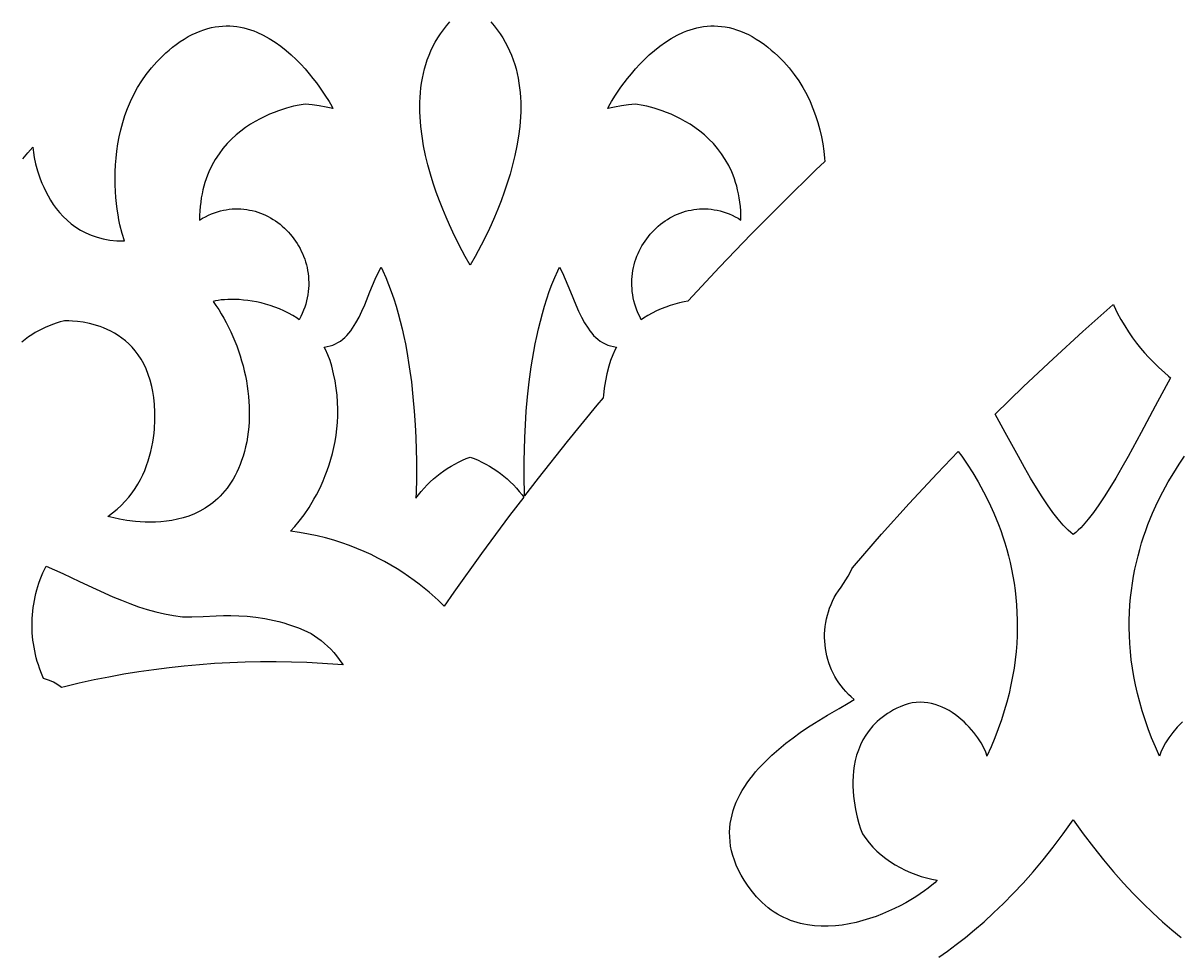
# Model space of a CAD drawing. Extents: x -350 to 350, y -780 to 780.
# Drawn here: x -184 to -106.8, y 515.5 to 577.4 of the extents above; entities that cross this region are included whole.
import ezdxf

# ---------------------------------------------------------------- set-up
doc = ezdxf.new("R2010")
doc.units = 0
doc.layers.add('LAYER_1', color=18, linetype='CONTINUOUS')

msp = doc.modelspace()

# ---------------------------------------------------------------- linework, layer by layer
at = {"layer": 'LAYER_1'}
for points in [[(-152.838, 577.508), (-152.614, 577.248), (-152.404, 576.982), (-152.21, 576.71), (-152.03, 576.433), (-151.865, 576.151), (-151.713, 575.865), (-151.575, 575.573), (-151.449, 575.278), (-151.337, 574.978), (-151.237, 574.675), (-151.149, 574.369), (-151.072, 574.059), (-151.007, 573.747), (-150.953, 573.432), (-150.91, 573.115), (-150.877, 572.796), (-150.853, 572.476), (-150.84, 572.154), (-150.835, 571.831), (-150.84, 571.507), (-150.853, 571.183), (-150.903, 570.534), (-150.984, 569.886), (-151.091, 569.242), (-151.223, 568.603), (-151.376, 567.973), (-151.548, 567.353), (-151.735, 566.746), (-151.936, 566.154), (-152.147, 565.58), (-152.365, 565.024), (-152.588, 564.491), (-152.813, 563.981), (-153.037, 563.498), (-153.47, 562.62), (-153.865, 561.874), (-154.201, 561.279), (-154.536, 561.874), (-154.932, 562.62), (-155.365, 563.498), (-155.589, 563.981), (-155.813, 564.491), (-156.036, 565.024), (-156.255, 565.58), (-156.466, 566.154), (-156.666, 566.746), (-156.854, 567.353), (-157.026, 567.973), (-157.179, 568.603), (-157.31, 569.242), (-157.418, 569.886), (-157.498, 570.534), (-157.548, 571.183), (-157.561, 571.507), (-157.566, 571.831), (-157.562, 572.154), (-157.548, 572.476), (-157.525, 572.796), (-157.492, 573.115), (-157.448, 573.432), (-157.394, 573.747), (-157.329, 574.059), (-157.253, 574.369), (-157.165, 574.675), (-157.065, 574.978), (-156.952, 575.278), (-156.827, 575.573), (-156.689, 575.865), (-156.537, 576.151), (-156.371, 576.433), (-156.191, 576.71), (-155.997, 576.982), (-155.788, 577.248), (-155.563, 577.508)], [(-184.031, 568.383), (-183.713, 568.77), (-183.377, 569.156), (-183.337, 568.801), (-183.278, 568.466), (-183.185, 568.05), (-183.053, 567.569), (-182.875, 567.04), (-182.767, 566.763), (-182.646, 566.48), (-182.51, 566.195), (-182.358, 565.908), (-182.191, 565.622), (-182.007, 565.339), (-181.806, 565.061), (-181.587, 564.791), (-181.349, 564.531), (-181.091, 564.282), (-180.813, 564.046), (-180.513, 563.827), (-180.192, 563.626), (-179.848, 563.445), (-179.481, 563.287), (-179.089, 563.152), (-178.673, 563.045), (-178.231, 562.967), (-177.762, 562.919), (-177.518, 562.908), (-177.267, 562.905), (-177.418, 563.395), (-177.562, 563.983), (-177.629, 564.309), (-177.69, 564.655), (-177.745, 565.019), (-177.793, 565.401), (-177.832, 565.798), (-177.861, 566.209), (-177.879, 566.634), (-177.886, 567.069), (-177.88, 567.515), (-177.859, 567.969), (-177.823, 568.43), (-177.771, 568.897), (-177.702, 569.368), (-177.614, 569.842), (-177.506, 570.318), (-177.378, 570.794), (-177.228, 571.268), (-177.054, 571.74), (-176.857, 572.208), (-176.634, 572.67), (-176.385, 573.125), (-176.109, 573.572), (-175.804, 574.009), (-175.469, 574.435), (-175.104, 574.848), (-174.707, 575.248), (-174.496, 575.441), (-174.276, 575.631), (-174.049, 575.817), (-173.812, 575.998), (-173.542, 576.191), (-173.274, 576.365), (-173.008, 576.523), (-172.744, 576.663), (-172.482, 576.787), (-172.222, 576.894), (-171.965, 576.987), (-171.709, 577.064), (-171.457, 577.126), (-171.207, 577.175), (-170.959, 577.209), (-170.714, 577.231), (-170.472, 577.24), (-170.232, 577.236), (-169.996, 577.221), (-169.762, 577.195), (-169.531, 577.157), (-169.304, 577.109), (-169.079, 577.052), (-168.858, 576.984), (-168.64, 576.908), (-168.425, 576.824), (-168.006, 576.63), (-167.601, 576.408), (-167.211, 576.162), (-166.836, 575.894), (-166.477, 575.609), (-166.135, 575.31), (-165.81, 575.002), (-165.502, 574.687), (-165.212, 574.37), (-164.942, 574.054), (-164.69, 573.743), (-164.459, 573.441), (-164.248, 573.151), (-163.889, 572.624), (-163.619, 572.191), (-163.442, 571.884), (-163.363, 571.73), (-163.819, 571.832), (-164.279, 571.921), (-164.741, 571.986), (-164.973, 572.005), (-165.205, 572.014), (-165.341, 572.002), (-165.607, 571.959), (-165.984, 571.88), (-166.452, 571.756), (-166.994, 571.582), (-167.286, 571.473), (-167.588, 571.349), (-167.9, 571.208), (-168.217, 571.051), (-168.539, 570.875), (-168.862, 570.681), (-169.183, 570.467), (-169.501, 570.232), (-169.814, 569.976), (-170.118, 569.697), (-170.411, 569.396), (-170.692, 569.07), (-170.957, 568.719), (-171.204, 568.342), (-171.431, 567.939), (-171.635, 567.508), (-171.728, 567.282), (-171.815, 567.048), (-171.894, 566.808), (-171.966, 566.559), (-172.031, 566.304), (-172.088, 566.041), (-172.138, 565.769), (-172.178, 565.491), (-172.21, 565.204), (-172.233, 564.909), (-172.247, 564.605), (-172.251, 564.294), (-172.055, 564.413), (-171.857, 564.521), (-171.659, 564.618), (-171.461, 564.705), (-171.262, 564.782), (-171.063, 564.848), (-170.864, 564.905), (-170.666, 564.952), (-170.468, 564.989), (-170.27, 565.017), (-170.074, 565.036), (-169.878, 565.046), (-169.684, 565.047), (-169.491, 565.04), (-169.3, 565.024), (-169.11, 564.999), (-168.923, 564.967), (-168.737, 564.927), (-168.554, 564.879), (-168.373, 564.823), (-168.195, 564.76), (-168.02, 564.69), (-167.847, 564.613), (-167.678, 564.529), (-167.513, 564.439), (-167.35, 564.342), (-167.192, 564.238), (-167.037, 564.129), (-166.887, 564.014), (-166.741, 563.893), (-166.599, 563.766), (-166.462, 563.634), (-166.33, 563.497), (-166.202, 563.354), (-166.08, 563.207), (-165.963, 563.056), (-165.852, 562.9), (-165.747, 562.739), (-165.647, 562.574), (-165.554, 562.406), (-165.467, 562.234), (-165.386, 562.058), (-165.312, 561.879), (-165.244, 561.696), (-165.184, 561.511), (-165.131, 561.322), (-165.085, 561.132), (-165.047, 560.938), (-165.016, 560.742), (-164.994, 560.544), (-164.979, 560.345), (-164.973, 560.143), (-164.975, 559.94), (-164.986, 559.735), (-165.005, 559.53), (-165.034, 559.323), (-165.071, 559.115), (-165.119, 558.907), (-165.175, 558.698), (-165.241, 558.489), (-165.317, 558.28), (-165.404, 558.071), (-165.5, 557.862), (-165.607, 557.653), (-165.746, 557.751), (-166.033, 557.932), (-166.327, 558.096), (-166.626, 558.244), (-166.929, 558.377), (-167.234, 558.496), (-167.541, 558.601), (-167.847, 558.693), (-168.152, 558.771), (-168.454, 558.838), (-168.752, 558.892), (-169.044, 558.935), (-169.329, 558.968), (-169.606, 558.991), (-169.872, 559.004), (-170.127, 559.007), (-170.37, 559.003), (-170.599, 558.99), (-170.812, 558.97), (-171.008, 558.944), (-171.186, 558.91), (-171.345, 558.872), (-171.158, 558.604), (-170.978, 558.33), (-170.803, 558.048), (-170.635, 557.759), (-170.474, 557.464), (-170.32, 557.163), (-170.173, 556.856), (-170.033, 556.544), (-169.9, 556.227), (-169.776, 555.906), (-169.659, 555.581), (-169.55, 555.253), (-169.449, 554.921), (-169.356, 554.587), (-169.273, 554.25), (-169.198, 553.911), (-169.132, 553.571), (-169.075, 553.23), (-169.028, 552.887), (-168.99, 552.545), (-168.962, 552.203), (-168.944, 551.861), (-168.936, 551.52), (-168.938, 551.18), (-168.951, 550.842), (-168.974, 550.506), (-169.009, 550.172), (-169.055, 549.842), (-169.111, 549.514), (-169.18, 549.191), (-169.26, 548.871), (-169.352, 548.556), (-169.446, 548.274), (-169.546, 548.004), (-169.653, 547.745), (-169.767, 547.498), (-169.886, 547.262), (-170.012, 547.036), (-170.143, 546.821), (-170.279, 546.617), (-170.421, 546.423), (-170.567, 546.238), (-170.717, 546.064), (-170.872, 545.898), (-171.031, 545.742), (-171.194, 545.595), (-171.36, 545.457), (-171.529, 545.327), (-171.877, 545.092), (-172.234, 544.888), (-172.599, 544.714), (-172.97, 544.567), (-173.344, 544.446), (-173.72, 544.349), (-174.095, 544.273), (-174.468, 544.218), (-174.836, 544.18), (-175.197, 544.16), (-175.549, 544.153), (-175.891, 544.159), (-176.219, 544.176), (-176.533, 544.202), (-177.106, 544.273), (-177.594, 544.357), (-177.98, 544.439), (-178.381, 544.539), (-178.058, 544.775), (-177.756, 545.023), (-177.476, 545.281), (-177.216, 545.549), (-176.975, 545.825), (-176.753, 546.109), (-176.55, 546.4), (-176.364, 546.697), (-176.195, 546.999), (-176.042, 547.305), (-175.905, 547.614), (-175.783, 547.926), (-175.675, 548.238), (-175.581, 548.552), (-175.499, 548.864), (-175.43, 549.175), (-175.372, 549.484), (-175.325, 549.789), (-175.289, 550.091), (-175.261, 550.387), (-175.233, 550.96), (-175.235, 551.501), (-175.261, 552.003), (-175.306, 552.458), (-175.366, 552.86), (-175.434, 553.2), (-175.542, 553.617), (-175.67, 554.006), (-175.815, 554.369), (-175.976, 554.707), (-176.152, 555.02), (-176.341, 555.309), (-176.542, 555.576), (-176.753, 555.821), (-176.973, 556.045), (-177.201, 556.249), (-177.435, 556.434), (-177.674, 556.601), (-177.916, 556.751), (-178.16, 556.885), (-178.404, 557.003), (-178.648, 557.107), (-178.889, 557.198), (-179.126, 557.276), (-179.358, 557.342), (-179.583, 557.398), (-180.008, 557.481), (-180.39, 557.533), (-180.716, 557.56), (-180.976, 557.57), (-181.252, 557.569), (-181.351, 557.553), (-181.547, 557.504), (-181.824, 557.419), (-182.166, 557.295), (-182.559, 557.128), (-182.985, 556.916), (-183.206, 556.791), (-183.43, 556.655), (-183.655, 556.505), (-183.878, 556.342), (-184.098, 556.165)], [(-106.709, 530.841), (-106.885, 530.67), (-107.052, 530.495), (-107.357, 530.14), (-107.624, 529.785), (-107.848, 529.44), (-108.027, 529.114), (-108.158, 528.82), (-108.205, 528.686), (-108.239, 528.565), (-108.514, 529.179), (-108.766, 529.787), (-108.996, 530.389), (-109.206, 530.986), (-109.394, 531.576), (-109.562, 532.16), (-109.711, 532.738), (-109.841, 533.309), (-109.952, 533.874), (-110.045, 534.432), (-110.121, 534.983), (-110.18, 535.527), (-110.222, 536.064), (-110.25, 536.594), (-110.262, 537.116), (-110.259, 537.632), (-110.242, 538.139), (-110.212, 538.639), (-110.169, 539.131), (-110.114, 539.615), (-110.047, 540.092), (-109.969, 540.56), (-109.88, 541.019), (-109.782, 541.471), (-109.673, 541.914), (-109.556, 542.348), (-109.431, 542.773), (-109.297, 543.19), (-109.157, 543.598), (-109.01, 543.996), (-108.856, 544.386), (-108.697, 544.766), (-108.365, 545.497), (-108.018, 546.189), (-107.659, 546.842), (-107.294, 547.454), (-106.927, 548.025), (-106.563, 548.552)], [(-122.957, 515.17), (-122.381, 515.572), (-121.79, 516.007), (-121.184, 516.477), (-120.567, 516.984), (-119.938, 517.527), (-119.3, 518.11), (-118.652, 518.733), (-117.998, 519.397), (-117.338, 520.104), (-116.673, 520.856), (-116.005, 521.652), (-115.335, 522.496), (-114.664, 523.387), (-113.993, 524.328), (-113.322, 523.387), (-112.652, 522.496), (-111.982, 521.652), (-111.313, 520.856), (-110.649, 520.104), (-109.988, 519.397), (-109.334, 518.733), (-108.687, 518.11), (-108.048, 517.527), (-107.419, 516.984), (-106.802, 516.477)]]:
    msp.add_lwpolyline(points, dxfattribs=at)
for points in [[(-137.687, 577.231), (-137.442, 577.209), (-137.195, 577.175), (-136.945, 577.126), (-136.692, 577.064), (-136.437, 576.987), (-136.179, 576.894), (-135.92, 576.787), (-135.658, 576.663), (-135.394, 576.523), (-135.128, 576.365), (-134.859, 576.191), (-134.589, 575.998), (-134.353, 575.817), (-134.125, 575.631), (-133.906, 575.441), (-133.695, 575.248), (-133.297, 574.848), (-132.932, 574.435), (-132.597, 574.009), (-132.293, 573.572), (-132.016, 573.125), (-131.767, 572.67), (-131.545, 572.208), (-131.347, 571.74), (-131.174, 571.268), (-131.024, 570.794), (-130.895, 570.318), (-130.787, 569.842), (-130.699, 569.368), (-130.63, 568.897), (-130.578, 568.43), (-130.56, 568.192), (-131.15, 567.636), (-133.32, 565.52), (-135.463, 563.363), (-137.58, 561.163), (-139.668, 558.922), (-139.704, 558.882), (-139.947, 558.838), (-140.249, 558.771), (-140.554, 558.693), (-140.861, 558.601), (-141.167, 558.496), (-141.473, 558.377), (-141.776, 558.244), (-142.075, 558.096), (-142.368, 557.932), (-142.655, 557.751), (-142.794, 557.653), (-142.901, 557.862), (-142.998, 558.071), (-143.084, 558.28), (-143.16, 558.489), (-143.226, 558.698), (-143.283, 558.907), (-143.33, 559.115), (-143.368, 559.323), (-143.396, 559.53), (-143.416, 559.735), (-143.426, 559.94), (-143.429, 560.143), (-143.422, 560.345), (-143.408, 560.544), (-143.385, 560.742), (-143.355, 560.938), (-143.316, 561.132), (-143.27, 561.322), (-143.217, 561.511), (-143.157, 561.696), (-143.09, 561.879), (-143.016, 562.058), (-142.935, 562.234), (-142.848, 562.406), (-142.754, 562.574), (-142.655, 562.739), (-142.549, 562.9), (-142.438, 563.056), (-142.321, 563.207), (-142.199, 563.354), (-142.072, 563.497), (-141.94, 563.634), (-141.803, 563.766), (-141.661, 563.893), (-141.515, 564.014), (-141.364, 564.129), (-141.21, 564.238), (-141.051, 564.342), (-140.889, 564.439), (-140.723, 564.529), (-140.554, 564.613), (-140.382, 564.69), (-140.206, 564.76), (-140.028, 564.823), (-139.847, 564.879), (-139.664, 564.927), (-139.479, 564.967), (-139.291, 564.999), (-139.101, 565.024), (-138.91, 565.04), (-138.717, 565.047), (-138.523, 565.046), (-138.327, 565.036), (-138.131, 565.017), (-137.934, 564.989), (-137.736, 564.952), (-137.537, 564.905), (-137.339, 564.848), (-137.14, 564.782), (-136.941, 564.705), (-136.742, 564.618), (-136.544, 564.521), (-136.347, 564.413), (-136.15, 564.294), (-136.154, 564.605), (-136.168, 564.909), (-136.191, 565.204), (-136.223, 565.491), (-136.264, 565.769), (-136.313, 566.041), (-136.37, 566.304), (-136.435, 566.559), (-136.507, 566.808), (-136.587, 567.048), (-136.673, 567.282), (-136.766, 567.508), (-136.97, 567.939), (-137.197, 568.342), (-137.444, 568.719), (-137.71, 569.07), (-137.99, 569.396), (-138.283, 569.697), (-138.588, 569.976), (-138.9, 570.232), (-139.218, 570.467), (-139.54, 570.681), (-139.863, 570.875), (-140.184, 571.051), (-140.502, 571.208), (-140.813, 571.349), (-141.116, 571.473), (-141.408, 571.582), (-141.949, 571.756), (-142.418, 571.88), (-142.795, 571.959), (-143.06, 572.002), (-143.196, 572.014), (-143.428, 572.005), (-143.66, 571.986), (-144.123, 571.921), (-144.582, 571.832), (-145.038, 571.73), (-144.959, 571.884), (-144.782, 572.191), (-144.512, 572.624), (-144.154, 573.151), (-143.943, 573.441), (-143.711, 573.743), (-143.46, 574.054), (-143.189, 574.37), (-142.899, 574.687), (-142.592, 575.002), (-142.267, 575.31), (-141.924, 575.609), (-141.565, 575.894), (-141.191, 576.162), (-140.801, 576.408), (-140.396, 576.63), (-139.977, 576.824), (-139.762, 576.908), (-139.544, 576.984), (-139.322, 577.052), (-139.098, 577.109), (-138.87, 577.157), (-138.64, 577.195), (-138.406, 577.221), (-138.169, 577.236), (-137.93, 577.24)], [(-160.039, 560.922), (-159.838, 560.468), (-159.649, 560.004), (-159.471, 559.529), (-159.306, 559.046), (-159.151, 558.556), (-159.007, 558.06), (-158.873, 557.558), (-158.749, 557.053), (-158.635, 556.545), (-158.53, 556.036), (-158.434, 555.525), (-158.266, 554.509), (-158.13, 553.504), (-158.022, 552.521), (-157.938, 551.569), (-157.877, 550.656), (-157.835, 549.792), (-157.809, 548.987), (-157.796, 548.25), (-157.793, 547.589), (-157.797, 547.015), (-157.816, 546.161), (-157.828, 545.762), (-157.654, 545.991), (-157.471, 546.214), (-157.279, 546.43), (-157.079, 546.64), (-156.871, 546.842), (-156.656, 547.037), (-156.434, 547.224), (-156.206, 547.402), (-155.971, 547.573), (-155.731, 547.734), (-155.486, 547.886), (-155.237, 548.028), (-154.983, 548.161), (-154.725, 548.283), (-154.465, 548.395), (-154.201, 548.495), (-153.937, 548.395), (-153.676, 548.283), (-153.419, 548.161), (-153.165, 548.028), (-152.915, 547.886), (-152.67, 547.734), (-152.43, 547.573), (-152.196, 547.402), (-151.967, 547.224), (-151.745, 547.037), (-151.53, 546.842), (-151.322, 546.64), (-151.122, 546.43), (-150.93, 546.214), (-150.747, 545.991), (-150.63, 545.836), (-151.58, 544.595), (-153.458, 542.061), (-155.304, 539.484), (-155.942, 538.563), (-156.352, 538.958), (-156.949, 539.487), (-157.269, 539.753), (-157.603, 540.018), (-157.952, 540.281), (-158.316, 540.542), (-158.694, 540.798), (-159.087, 541.051), (-159.495, 541.297), (-159.918, 541.538), (-160.356, 541.77), (-160.809, 541.994), (-161.278, 542.209), (-161.761, 542.414), (-162.26, 542.607), (-162.775, 542.788), (-163.305, 542.956), (-163.851, 543.109), (-164.413, 543.248), (-164.99, 543.37), (-165.584, 543.475), (-166.194, 543.562), (-165.908, 543.865), (-165.601, 544.231), (-165.279, 544.658), (-164.951, 545.143), (-164.624, 545.684), (-164.464, 545.975), (-164.307, 546.278), (-164.155, 546.594), (-164.008, 546.922), (-163.868, 547.262), (-163.735, 547.614), (-163.611, 547.977), (-163.496, 548.351), (-163.391, 548.736), (-163.298, 549.131), (-163.217, 549.535), (-163.15, 549.95), (-163.097, 550.373), (-163.059, 550.806), (-163.038, 551.247), (-163.034, 551.697), (-163.049, 552.154), (-163.083, 552.619), (-163.138, 553.092), (-163.214, 553.571), (-163.312, 554.057), (-163.434, 554.549), (-163.555, 554.943), (-163.698, 555.314), (-163.862, 555.664), (-163.953, 555.829), (-163.748, 555.858), (-163.552, 555.904), (-163.366, 555.965), (-163.19, 556.04), (-163.022, 556.13), (-162.862, 556.232), (-162.71, 556.347), (-162.565, 556.474), (-162.427, 556.611), (-162.296, 556.759), (-162.171, 556.917), (-162.051, 557.083), (-161.827, 557.44), (-161.62, 557.823), (-161.426, 558.227), (-161.242, 558.646), (-160.891, 559.507), (-160.538, 560.361), (-160.352, 560.77), (-160.154, 561.161)], [(-148.05, 560.77), (-147.863, 560.361), (-147.51, 559.507), (-147.159, 558.646), (-146.975, 558.227), (-146.782, 557.823), (-146.575, 557.44), (-146.35, 557.083), (-146.231, 556.917), (-146.105, 556.759), (-145.974, 556.611), (-145.836, 556.474), (-145.692, 556.347), (-145.54, 556.232), (-145.38, 556.13), (-145.212, 556.04), (-145.035, 555.965), (-144.849, 555.904), (-144.654, 555.858), (-144.448, 555.829), (-144.54, 555.664), (-144.703, 555.314), (-144.846, 554.943), (-144.967, 554.549), (-145.089, 554.057), (-145.187, 553.571), (-145.263, 553.092), (-145.318, 552.619), (-145.33, 552.455), (-145.759, 551.947), (-147.73, 549.538), (-149.671, 547.088), (-150.578, 545.904), (-150.586, 546.161), (-150.604, 547.015), (-150.609, 547.589), (-150.606, 548.25), (-150.593, 548.987), (-150.567, 549.792), (-150.524, 550.656), (-150.463, 551.569), (-150.38, 552.521), (-150.271, 553.504), (-150.135, 554.509), (-149.968, 555.525), (-149.872, 556.036), (-149.767, 556.545), (-149.652, 557.053), (-149.529, 557.558), (-149.395, 558.06), (-149.251, 558.556), (-149.096, 559.046), (-148.93, 559.529), (-148.753, 560.004), (-148.564, 560.468), (-148.362, 560.922), (-148.247, 561.161)], [(-111.28, 558.591), (-111.055, 558.119), (-110.815, 557.669), (-110.563, 557.242), (-110.302, 556.837), (-110.035, 556.455), (-109.766, 556.096), (-109.497, 555.762), (-109.233, 555.451), (-108.975, 555.166), (-108.728, 554.906), (-108.277, 554.462), (-107.906, 554.125), (-107.639, 553.897), (-107.503, 553.782), (-108.521, 551.881), (-109.463, 550.125), (-110.338, 548.528), (-110.753, 547.792), (-111.154, 547.1), (-111.542, 546.454), (-111.919, 545.855), (-112.285, 545.304), (-112.641, 544.803), (-112.989, 544.354), (-113.33, 543.957), (-113.497, 543.78), (-113.664, 543.616), (-113.829, 543.466), (-113.993, 543.33), (-114.158, 543.466), (-114.323, 543.616), (-114.489, 543.78), (-114.656, 543.957), (-114.997, 544.354), (-115.345, 544.803), (-115.701, 545.304), (-116.067, 545.855), (-116.444, 546.454), (-116.832, 547.1), (-117.234, 547.792), (-117.648, 548.528), (-118.523, 550.125), (-119.189, 551.365), (-117.304, 553.202), (-115.34, 555.055), (-113.354, 556.871), (-111.345, 558.649), (-111.315, 558.675)], [(-121.423, 548.552), (-121.059, 548.025), (-120.692, 547.454), (-120.327, 546.842), (-119.969, 546.189), (-119.621, 545.497), (-119.289, 544.766), (-119.13, 544.386), (-118.977, 543.996), (-118.829, 543.598), (-118.689, 543.19), (-118.555, 542.773), (-118.43, 542.348), (-118.313, 541.914), (-118.204, 541.471), (-118.106, 541.019), (-118.017, 540.56), (-117.939, 540.092), (-117.872, 539.615), (-117.817, 539.131), (-117.774, 538.639), (-117.744, 538.139), (-117.727, 537.632), (-117.725, 537.116), (-117.737, 536.594), (-117.764, 536.064), (-117.806, 535.527), (-117.865, 534.983), (-117.941, 534.432), (-118.034, 533.874), (-118.146, 533.309), (-118.275, 532.738), (-118.424, 532.16), (-118.592, 531.576), (-118.781, 530.986), (-118.99, 530.389), (-119.22, 529.787), (-119.473, 529.179), (-119.747, 528.565), (-119.781, 528.686), (-119.828, 528.82), (-119.959, 529.114), (-120.138, 529.44), (-120.362, 529.785), (-120.629, 530.14), (-120.935, 530.495), (-121.101, 530.67), (-121.277, 530.841), (-121.461, 531.007), (-121.653, 531.167), (-121.853, 531.319), (-122.06, 531.463), (-122.274, 531.596), (-122.495, 531.719), (-122.722, 531.829), (-122.955, 531.925), (-123.194, 532.006), (-123.438, 532.072), (-123.687, 532.119), (-123.94, 532.148), (-124.198, 532.157), (-124.459, 532.145), (-124.724, 532.111), (-124.992, 532.052), (-125.263, 531.969), (-125.536, 531.86), (-125.761, 531.754), (-125.976, 531.643), (-126.18, 531.526), (-126.375, 531.405), (-126.56, 531.279), (-126.736, 531.148), (-126.902, 531.013), (-127.059, 530.874), (-127.208, 530.731), (-127.348, 530.585), (-127.603, 530.282), (-127.826, 529.967), (-128.02, 529.642), (-128.184, 529.308), (-128.323, 528.968), (-128.436, 528.624), (-128.525, 528.276), (-128.594, 527.926), (-128.642, 527.578), (-128.672, 527.231), (-128.685, 526.888), (-128.684, 526.551), (-128.67, 526.222), (-128.644, 525.902), (-128.608, 525.592), (-128.514, 525.014), (-128.402, 524.501), (-128.284, 524.067), (-128.175, 523.726), (-128.088, 523.493), (-128.037, 523.381), (-127.827, 523.07), (-127.597, 522.775), (-127.347, 522.494), (-127.08, 522.228), (-126.796, 521.977), (-126.498, 521.742), (-126.187, 521.523), (-125.864, 521.32), (-125.532, 521.132), (-125.191, 520.962), (-124.844, 520.807), (-124.491, 520.67), (-124.135, 520.549), (-123.777, 520.445), (-123.418, 520.359), (-123.061, 520.291), (-123.23, 520.128), (-123.429, 519.955), (-123.657, 519.772), (-123.911, 519.582), (-124.191, 519.386), (-124.494, 519.188), (-124.819, 518.988), (-125.164, 518.79), (-125.528, 518.594), (-125.909, 518.404), (-126.306, 518.22), (-126.718, 518.046), (-127.141, 517.883), (-127.576, 517.733), (-128.02, 517.598), (-128.471, 517.481), (-128.929, 517.382), (-129.392, 517.306), (-129.857, 517.252), (-130.324, 517.225), (-130.791, 517.224), (-131.257, 517.254), (-131.719, 517.314), (-131.948, 517.357), (-132.176, 517.409), (-132.402, 517.469), (-132.627, 517.539), (-132.849, 517.618), (-133.069, 517.707), (-133.287, 517.806), (-133.503, 517.915), (-133.715, 518.034), (-133.925, 518.164), (-134.131, 518.305), (-134.334, 518.458), (-134.534, 518.621), (-134.729, 518.797), (-134.921, 518.984), (-135.109, 519.184), (-135.292, 519.396), (-135.47, 519.621), (-135.719, 519.963), (-135.942, 520.302), (-136.14, 520.637), (-136.313, 520.969), (-136.463, 521.297), (-136.59, 521.621), (-136.694, 521.942), (-136.777, 522.26), (-136.839, 522.573), (-136.881, 522.883), (-136.903, 523.188), (-136.906, 523.49), (-136.892, 523.788), (-136.859, 524.082), (-136.811, 524.372), (-136.746, 524.657), (-136.666, 524.939), (-136.571, 525.216), (-136.462, 525.489), (-136.34, 525.758), (-136.205, 526.022), (-136.059, 526.282), (-135.901, 526.537), (-135.733, 526.788), (-135.556, 527.034), (-135.369, 527.276), (-135.174, 527.512), (-134.971, 527.745), (-134.545, 528.194), (-134.096, 528.624), (-133.631, 529.034), (-133.155, 529.423), (-132.673, 529.792), (-132.192, 530.139), (-131.715, 530.464), (-131.25, 530.767), (-130.376, 531.305), (-129.612, 531.749), (-129.005, 532.096), (-128.598, 532.342), (-128.794, 532.508), (-128.98, 532.681), (-129.157, 532.862), (-129.323, 533.051), (-129.479, 533.246), (-129.625, 533.448), (-129.761, 533.656), (-129.886, 533.87), (-130.002, 534.089), (-130.106, 534.313), (-130.201, 534.541), (-130.285, 534.773), (-130.358, 535.009), (-130.421, 535.247), (-130.473, 535.489), (-130.514, 535.732), (-130.544, 535.977), (-130.564, 536.224), (-130.572, 536.471), (-130.57, 536.719), (-130.556, 536.967), (-130.531, 537.215), (-130.495, 537.461), (-130.448, 537.707), (-130.389, 537.951), (-130.319, 538.192), (-130.238, 538.431), (-130.145, 538.667), (-130.04, 538.9), (-129.924, 539.129), (-129.796, 539.353), (-129.656, 539.573), (-129.476, 539.82), (-129.309, 540.067), (-129.153, 540.314), (-129.009, 540.559), (-128.876, 540.805), (-128.754, 541.049), (-128.719, 541.125), (-128.589, 541.278), (-126.77, 543.361), (-124.925, 545.406), (-123.056, 547.412), (-121.656, 548.867)], [(-181.93, 540.984), (-181.374, 540.731), (-180.262, 540.211), (-179.149, 539.687), (-178.029, 539.185), (-177.465, 538.949), (-176.899, 538.727), (-176.328, 538.522), (-175.753, 538.337), (-175.174, 538.175), (-174.589, 538.038), (-173.998, 537.931), (-173.401, 537.855), (-173.106, 537.838), (-172.776, 537.838), (-172.022, 537.873), (-171.147, 537.919), (-170.668, 537.934), (-170.162, 537.938), (-169.631, 537.926), (-169.075, 537.892), (-168.498, 537.832), (-167.898, 537.741), (-167.278, 537.614), (-166.96, 537.535), (-166.638, 537.446), (-166.312, 537.345), (-165.981, 537.233), (-165.646, 537.107), (-165.306, 536.969), (-165.062, 536.856), (-164.822, 536.728), (-164.588, 536.586), (-164.36, 536.431), (-164.137, 536.262), (-163.921, 536.081), (-163.711, 535.888), (-163.507, 535.684), (-163.31, 535.47), (-163.121, 535.246), (-162.939, 535.013), (-162.764, 534.771), (-162.682, 534.648), (-163.033, 534.678), (-164.065, 534.749), (-165.096, 534.802), (-166.126, 534.836), (-167.154, 534.851), (-168.18, 534.849), (-169.204, 534.828), (-170.226, 534.789), (-171.246, 534.732), (-172.263, 534.657), (-173.276, 534.564), (-174.287, 534.454), (-175.295, 534.326), (-176.299, 534.18), (-177.299, 534.017), (-178.295, 533.836), (-179.287, 533.639), (-180.275, 533.424), (-181.258, 533.192), (-181.452, 533.143), (-181.54, 533.216), (-181.765, 533.369), (-181.995, 533.491), (-182.263, 533.606), (-182.523, 533.7), (-182.65, 533.737), (-182.748, 533.962), (-182.84, 534.189), (-182.924, 534.417), (-183.002, 534.648), (-183.074, 534.88), (-183.139, 535.114), (-183.197, 535.349), (-183.248, 535.585), (-183.293, 535.823), (-183.331, 536.061), (-183.362, 536.3), (-183.387, 536.54), (-183.405, 536.78), (-183.416, 537.02), (-183.421, 537.261), (-183.419, 537.502), (-183.411, 537.742), (-183.395, 537.982), (-183.374, 538.222), (-183.345, 538.461), (-183.31, 538.699), (-183.268, 538.937), (-183.22, 539.173), (-183.165, 539.408), (-183.104, 539.642), (-183.035, 539.874), (-182.961, 540.104), (-182.879, 540.333), (-182.791, 540.56), (-182.697, 540.784), (-182.595, 541.007), (-182.488, 541.226)]]:
    msp.add_lwpolyline(points, close=True, dxfattribs=at)

doc.saveas('drawing.dxf')
